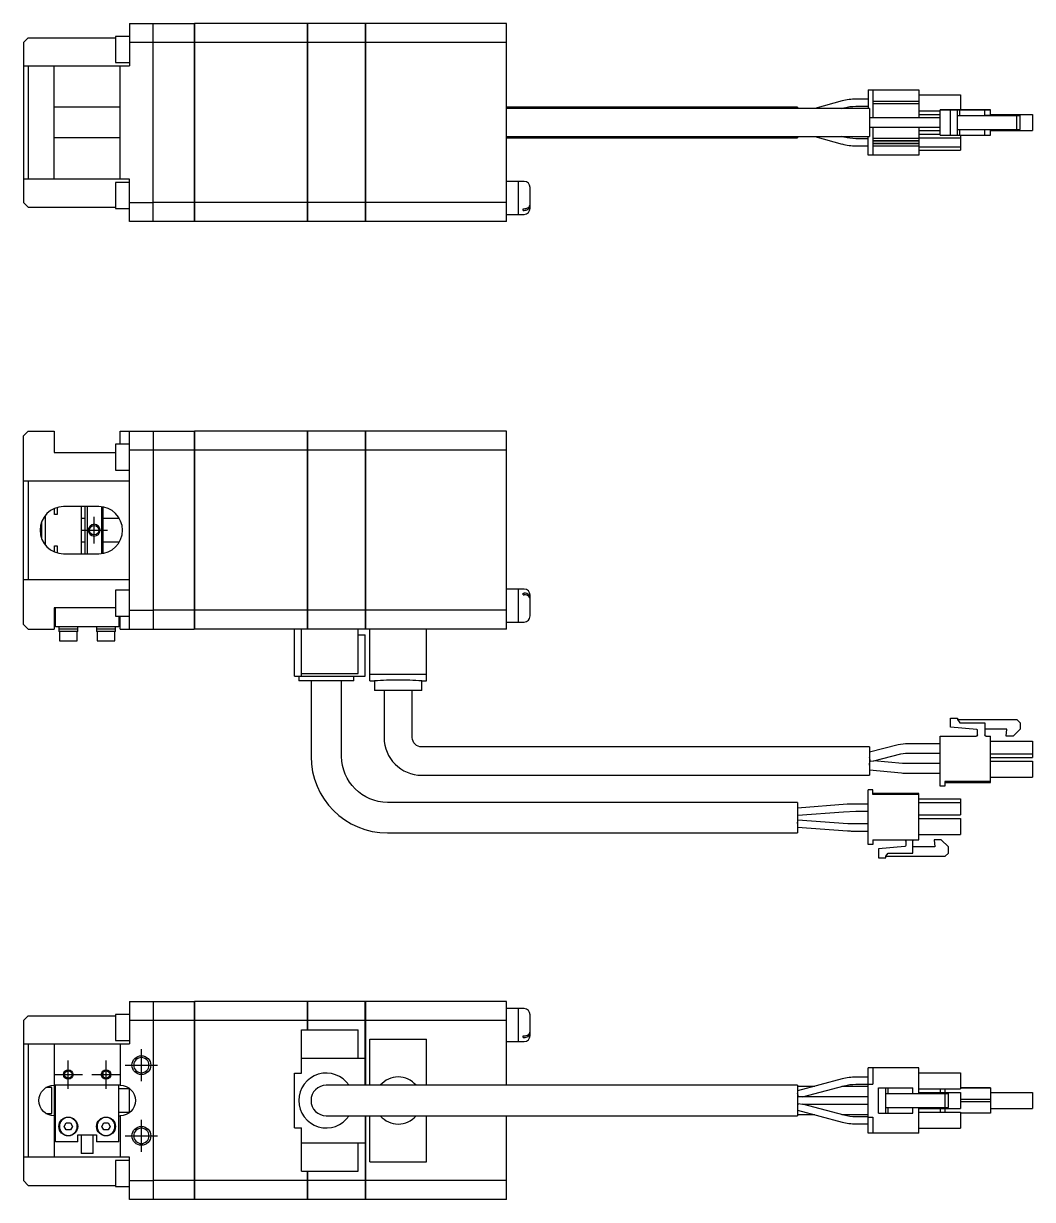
# Model space of a CAD drawing. Extents: x 0 to 916, y -8 to 260.
# Drawn here: x 221.3 to 435.4, y 10 to 259.5 of the extents above; entities that cross this region are included whole.
import ezdxf

# ---------------------------------------------------------------- set-up
doc = ezdxf.new("R2010")
doc.units = 0
doc.header["$LTSCALE"] = 0.5
doc.linetypes.add('CENTER', pattern=[50.8, 31.75, -6.35, 6.35, -6.35])
for name, color, linetype in [('MSM_CENTER', 1, 'CENTER'), ('MSM_CONTINUOUS', 7, 'CONTINUOUS'), ('MSM_NARROW', 5, 'CONTINUOUS')]:
    doc.layers.add(name, color=color, linetype=linetype)

msp = doc.modelspace()

# ---------------------------------------------------------------- linework, layer by layer
at = {"layer": 'MSM_CENTER'}
for p, q in [((236.33, 149.22), (236.33, 154.82)), ((233.53, 152.02), (239.13, 152.02)), ((246.34, 35.1), (246.34, 41.9)), ((230.84, 33.5), (230.84, 39.5)), ((238.84, 33.5), (238.84, 39.5)), ((242.94, 38.5), (249.74, 38.5)), ((227.84, 36.5), (233.84, 36.5)), ((235.84, 36.5), (241.84, 36.5)), ((246.34, 20.1), (246.34, 26.9)), ((242.94, 23.5), (249.74, 23.5))]:
    msp.add_line(p, q, dxfattribs=at)
at = {"layer": 'MSM_CONTINUOUS'}
for p, q in [((243.84, 259.53), (243.84, 250.53)), ((243.84, 259.53), (257.54, 259.53)), ((248.84, 217.53), (248.84, 259.53)), ((257.54, 259.53), (257.54, 217.53)), ((281.54, 259.53), (257.59, 259.53)), ((257.59, 259.53), (257.59, 217.53)), ((281.54, 259.53), (281.54, 217.53)), ((281.59, 259.53), (281.59, 217.53)), ((293.84, 259.53), (281.59, 259.53)), ((293.84, 259.53), (293.84, 217.53)), ((293.89, 259.53), (293.89, 217.53)), ((323.84, 259.53), (293.89, 259.53)), ((323.84, 217.53), (323.84, 259.53)), ((257.59, 259.48), (257.54, 259.48)), ((281.59, 259.48), (281.54, 259.48)), ((293.89, 259.48), (293.84, 259.48)), ((222.34, 256.53), (221.34, 255.53)), ((221.34, 255.53), (221.34, 221.53)), ((222.34, 256.53), (240.84, 256.53)), ((240.84, 256.78), (240.84, 251.28)), ((243.84, 256.78), (240.84, 256.78)), ((248.84, 255.53), (243.84, 255.53)), ((257.54, 255.51), (248.84, 255.51)), ((257.59, 255.25), (257.54, 255.25)), ((281.54, 255.51), (257.59, 255.51)), ((281.59, 255.25), (281.54, 255.25)), ((293.84, 255.51), (281.59, 255.51)), ((293.89, 255.25), (293.84, 255.25)), ((323.84, 255.51), (293.89, 255.51)), ((221.34, 250.53), (243.84, 250.53)), ((222.34, 250.53), (222.34, 226.53)), ((227.84, 226.53), (227.84, 250.53)), ((240.84, 251.28), (243.84, 251.28)), ((241.84, 226.53), (241.84, 250.53)), ((400.59, 245.43), (411.29, 245.43)), ((400.59, 245.43), (400.59, 241.53)), ((401.59, 245.43), (401.59, 239.53)), ((411.29, 245.43), (411.29, 239.53)), ((395.07, 243.11), (389.22, 241.53)), ((400.59, 243.48), (397.95, 243.48)), ((411.29, 242.98), (401.59, 242.98)), ((411.29, 242.48), (401.59, 242.48)), ((411.29, 244.43), (420.19, 244.43)), ((420.19, 244.43), (420.19, 241.23)), ((241.84, 241.75), (227.84, 241.75)), ((385.59, 241.78), (323.84, 241.78)), ((400.84, 241.53), (323.84, 241.53)), ((385.59, 241.78), (385.59, 241.53)), ((395.01, 241.53), (395.46, 241.66)), ((397.95, 241.98), (400.59, 241.98)), ((400.84, 241.53), (400.84, 235.53)), ((411.29, 241.03), (415.84, 241.03)), ((411.29, 240.23), (415.84, 240.23)), ((415.84, 241.23), (423.49, 241.23)), ((416.84, 241.23), (415.84, 241.23)), ((415.84, 235.83), (415.84, 241.23)), ((426.54, 241.23), (416.84, 241.23)), ((418.04, 241.23), (419.54, 241.23)), ((423.6, 241.23), (418.04, 241.23)), ((418.04, 235.83), (418.04, 241.23)), ((419.54, 241.23), (420.04, 241.23)), ((419.54, 235.83), (419.54, 241.23)), ((419.54, 240.03), (420.04, 240.03)), ((419.54, 240.03), (432.14, 240.03)), ((420.04, 241.23), (425.29, 241.23)), ((420.04, 240.03), (420.04, 241.23)), ((420.04, 240.03), (425.29, 240.03)), ((423.49, 241.23), (423.79, 241.23)), ((423.79, 241.23), (423.6, 241.23)), ((425.29, 241.23), (425.59, 241.23)), ((425.29, 240.03), (425.29, 241.23)), ((429.97, 240.03), (425.29, 240.03)), ((425.59, 240.03), (425.29, 240.03)), ((425.59, 241.23), (426.54, 241.23)), ((426.54, 240.03), (426.54, 241.23)), ((426.54, 240.23), (435.44, 240.23)), ((426.54, 240.23), (435.44, 240.23)), ((426.54, 240.23), (435.44, 240.23)), ((429.84, 240.03), (429.97, 240.03)), ((431.34, 240.03), (429.84, 240.03)), ((432.84, 240.03), (431.34, 240.03)), ((432.14, 237.03), (432.14, 240.03)), ((432.14, 240.03), (432.84, 240.03)), ((432.84, 237.03), (432.84, 240.03)), ((435.44, 240.23), (435.44, 236.83)), ((407.21, 239.53), (400.84, 239.53)), ((407.74, 239.53), (400.84, 239.53)), ((400.84, 237.53), (407.21, 237.53)), ((401.59, 237.53), (401.59, 231.63)), ((408.48, 239.53), (407.21, 239.53)), ((407.21, 237.53), (408.48, 237.53)), ((407.93, 239.53), (407.74, 239.53)), ((415.84, 239.53), (407.93, 239.53)), ((415.84, 239.53), (408.48, 239.53)), ((408.48, 237.53), (415.84, 237.53)), ((411.29, 237.53), (411.29, 231.63)), ((227.84, 235.32), (241.84, 235.32)), ((323.84, 235.53), (400.84, 235.53)), ((323.84, 235.28), (385.59, 235.28)), ((385.59, 235.53), (385.59, 235.28)), ((389.22, 235.53), (395.07, 233.96)), ((395.46, 235.41), (395.01, 235.53)), ((400.59, 235.08), (397.96, 235.08)), ((400.59, 231.63), (400.59, 235.53)), ((411.29, 235.13), (401.59, 235.13)), ((411.29, 234.63), (401.59, 234.63)), ((411.29, 234.58), (401.59, 234.58)), ((411.29, 236.83), (415.84, 236.83)), ((411.29, 236.03), (415.84, 236.03)), ((411.29, 235.28), (420.19, 235.28)), ((415.84, 235.83), (418.04, 235.83)), ((418.04, 235.83), (419.54, 235.83)), ((419.54, 237.03), (432.14, 237.03)), ((419.54, 235.83), (420.04, 235.83)), ((420.04, 235.83), (420.04, 237.03)), ((420.04, 235.83), (425.29, 235.83)), ((420.19, 235.83), (420.19, 232.63)), ((425.29, 235.83), (425.29, 237.03)), ((425.29, 235.83), (425.59, 235.83)), ((425.59, 235.83), (426.54, 235.83)), ((426.54, 235.83), (426.54, 237.03)), ((426.54, 236.83), (435.44, 236.83)), ((432.14, 237.03), (432.84, 237.03)), ((397.96, 233.58), (400.59, 233.58)), ((411.29, 234.08), (401.59, 234.08)), ((411.29, 234.03), (401.59, 234.03)), ((411.29, 233.53), (401.59, 233.53)), ((411.29, 233.38), (420.19, 233.38)), ((411.29, 232.63), (420.19, 232.63)), ((411.29, 231.63), (400.59, 231.63)), ((243.84, 226.53), (221.34, 226.53)), ((240.84, 225.78), (240.84, 220.28)), ((243.84, 225.78), (240.84, 225.78)), ((243.84, 217.53), (243.84, 226.53)), ((326.34, 226.03), (323.84, 226.03)), ((326.34, 219.03), (326.34, 226.03)), ((326.39, 225.98), (326.34, 225.98)), ((326.39, 219.03), (326.39, 226.03)), ((327.54, 226.03), (326.39, 226.03)), ((328.84, 220.33), (328.84, 224.73)), ((221.34, 221.53), (222.34, 220.53)), ((222.34, 220.53), (240.84, 220.53)), ((240.84, 220.28), (243.84, 220.28)), ((243.84, 221.53), (248.84, 221.53)), ((257.54, 221.56), (248.84, 221.56)), ((257.59, 221.82), (257.54, 221.82)), ((281.54, 221.56), (257.59, 221.56)), ((281.59, 221.82), (281.54, 221.82)), ((293.84, 221.56), (281.59, 221.56)), ((293.89, 221.82), (293.84, 221.82)), ((323.84, 221.56), (293.89, 221.56)), ((327.34, 220.24), (327.54, 220.24)), ((327.34, 219.89), (327.34, 220.24)), ((327.34, 219.89), (327.54, 219.89)), ((257.54, 217.53), (243.84, 217.53)), ((257.59, 217.58), (257.54, 217.58)), ((281.54, 217.53), (257.59, 217.53)), ((281.59, 217.58), (281.54, 217.58)), ((293.84, 217.53), (281.59, 217.53)), ((293.89, 217.58), (293.84, 217.58)), ((323.84, 217.53), (293.89, 217.53)), ((323.84, 219.03), (326.34, 219.03)), ((326.34, 219.08), (326.39, 219.08)), ((326.39, 219.03), (327.54, 219.03)), ((222.34, 173.02), (221.34, 172.02)), ((222.34, 173.02), (227.84, 173.02)), ((227.84, 173.02), (227.84, 168.52)), ((241.84, 170.27), (241.84, 173.02)), ((241.84, 173.02), (257.54, 173.02)), ((243.84, 131.02), (243.84, 173.02)), ((248.84, 173.02), (248.84, 131.02)), ((257.54, 173.02), (257.54, 131.02)), ((257.59, 172.97), (257.54, 172.97)), ((257.59, 173.02), (257.59, 131.02)), ((281.54, 173.02), (257.59, 173.02)), ((281.54, 173.02), (281.54, 131.02)), ((281.59, 172.97), (281.54, 172.97)), ((281.59, 173.02), (281.59, 131.02)), ((293.84, 173.02), (281.59, 173.02)), ((293.84, 173.02), (293.84, 131.02)), ((293.89, 172.97), (293.84, 172.97)), ((323.84, 173.02), (293.89, 173.02)), ((293.89, 173.02), (293.89, 131.02)), ((323.84, 131.02), (323.84, 173.02)), ((221.34, 132.02), (221.34, 172.02)), ((240.84, 170.27), (240.84, 164.77)), ((243.84, 170.27), (240.84, 170.27)), ((227.84, 168.52), (240.84, 168.52)), ((248.84, 169.02), (243.84, 169.02)), ((257.54, 168.99), (248.84, 168.99)), ((257.59, 168.73), (257.54, 168.73)), ((281.54, 168.99), (257.59, 168.99)), ((281.59, 168.73), (281.54, 168.73)), ((293.84, 168.99), (281.59, 168.99)), ((293.89, 168.73), (293.84, 168.73)), ((323.84, 168.99), (293.89, 168.99)), ((240.84, 164.77), (243.84, 164.77)), ((221.34, 162.52), (243.84, 162.52)), ((222.34, 162.52), (222.34, 141.52)), ((225.94, 155.15), (225.94, 148.89)), ((227.94, 155.35), (227.94, 156.64)), ((228.44, 155.37), (227.94, 155.37)), ((228.44, 155.35), (227.94, 155.35)), ((228.44, 156.82), (228.44, 155.35)), ((237.34, 157.02), (229.84, 157.02)), ((233.64, 147.02), (233.64, 157.02)), ((234.34, 157.02), (234.34, 147.02)), ((234.84, 157.02), (234.84, 147.02)), ((237.94, 147.05), (237.94, 156.98)), ((238.14, 156.95), (238.14, 147.08)), ((225.14, 153.27), (224.99, 153.27)), ((225.14, 153.72), (225.14, 150.31)), ((234.34, 154.52), (233.64, 154.52)), ((241.67, 154.52), (238.14, 154.52)), ((224.99, 150.77), (225.14, 150.77)), ((227.94, 147.39), (227.94, 148.68)), ((227.94, 148.68), (228.44, 148.68)), ((227.94, 148.67), (228.44, 148.67)), ((228.44, 148.68), (228.44, 147.22)), ((233.64, 149.52), (234.34, 149.52)), ((238.14, 149.52), (241.67, 149.52)), ((229.84, 147.02), (237.34, 147.02)), ((243.84, 141.52), (221.34, 141.52)), ((240.84, 139.27), (240.84, 133.77)), ((243.84, 139.27), (240.84, 139.27)), ((326.34, 139.52), (323.84, 139.52)), ((326.34, 132.52), (326.34, 139.52)), ((326.39, 139.47), (326.34, 139.47)), ((327.54, 139.52), (326.39, 139.52)), ((326.39, 132.52), (326.39, 139.52)), ((327.34, 138.66), (327.54, 138.66)), ((327.34, 138.31), (327.34, 138.66)), ((327.34, 138.31), (327.54, 138.31)), ((328.84, 133.82), (328.84, 138.22)), ((240.84, 135.52), (227.84, 135.52)), ((227.84, 135.52), (227.84, 131.02)), ((228.14, 131.52), (228.14, 135.52)), ((243.84, 135.02), (248.84, 135.02)), ((257.54, 135.05), (248.84, 135.05)), ((257.59, 135.3), (257.54, 135.3)), ((281.54, 135.05), (257.59, 135.05)), ((281.59, 135.3), (281.54, 135.3)), ((293.84, 135.05), (281.59, 135.05)), ((293.89, 135.3), (293.84, 135.3)), ((323.84, 135.05), (293.89, 135.05)), ((240.84, 133.77), (243.84, 133.77)), ((241.54, 133.77), (241.54, 131.52)), ((241.84, 131.02), (241.84, 133.77)), ((323.84, 132.52), (326.34, 132.52)), ((326.34, 132.57), (326.39, 132.57)), ((326.39, 132.52), (327.54, 132.52)), ((221.34, 132.02), (222.34, 131.02)), ((222.34, 131.02), (227.84, 131.02)), ((241.54, 131.52), (228.14, 131.52)), ((228.84, 131.52), (228.84, 130.52)), ((232.84, 131.02), (228.84, 131.02)), ((232.84, 130.52), (228.84, 130.52)), ((228.94, 130.52), (228.94, 128.52)), ((232.74, 128.52), (232.74, 130.52)), ((232.84, 130.52), (232.84, 131.52)), ((236.84, 131.52), (236.84, 130.52)), ((240.84, 131.02), (236.84, 131.02)), ((240.84, 130.52), (236.84, 130.52)), ((236.94, 130.52), (236.94, 128.52)), ((240.74, 128.52), (240.74, 130.52)), ((240.84, 130.52), (240.84, 131.52)), ((241.84, 131.02), (257.54, 131.02)), ((257.59, 131.07), (257.54, 131.07)), ((293.84, 131.02), (257.59, 131.02)), ((278.84, 121.02), (278.84, 131.02)), ((280.34, 121.02), (280.34, 131.02)), ((281.59, 131.07), (281.54, 131.07)), ((292.34, 121.62), (292.34, 131.02)), ((292.34, 129.82), (293.84, 129.82)), ((293.89, 131.07), (293.84, 131.07)), ((293.84, 121.02), (293.84, 129.82)), ((323.84, 131.02), (293.89, 131.02)), ((294.84, 120.02), (294.84, 131.02)), ((306.84, 120.02), (306.84, 131.02)), ((228.94, 128.52), (232.74, 128.52)), ((236.94, 128.52), (240.74, 128.52)), ((278.84, 121.02), (293.84, 121.02)), ((279.77, 121.02), (279.77, 120.02)), ((291.41, 120.02), (279.77, 120.02)), ((280.34, 121.62), (292.34, 121.62)), ((282.34, 120.02), (282.34, 104.02)), ((288.84, 104.02), (288.84, 120.02)), ((291.41, 120.02), (291.41, 121.02)), ((294.84, 121.45), (306.84, 121.45)), ((294.84, 120.02), (295.84, 120.02)), ((295.84, 120.02), (295.84, 118.02)), ((305.84, 120.02), (306.84, 120.02)), ((305.84, 118.02), (305.84, 120.02)), ((305.84, 118.02), (295.84, 118.02)), ((297.84, 118.02), (297.84, 108.02)), ((303.84, 108.02), (303.84, 118.02)), ((418.04, 112.12), (419.54, 112.12)), ((418.04, 110.2), (418.04, 112.12)), ((418.04, 112.12), (419.54, 112.12)), ((423.6, 109.72), (418.04, 110.2)), ((419.54, 112.12), (419.54, 111.82)), ((419.54, 111.82), (420.04, 111.12)), ((419.54, 111.82), (420.04, 111.12)), ((419.54, 111.82), (432.14, 111.82)), ((419.54, 111.82), (432.14, 111.82)), ((420.04, 111.12), (425.29, 111.12)), ((420.04, 111.12), (425.29, 111.12)), ((425.29, 111.12), (425.29, 108.62)), ((429.97, 109.82), (425.29, 109.82)), ((429.84, 108.32), (429.97, 109.82)), ((429.84, 108.32), (429.97, 109.82)), ((432.84, 109.82), (431.34, 108.32)), ((432.14, 111.82), (432.84, 111.12)), ((432.14, 111.82), (432.84, 111.12)), ((432.84, 111.12), (432.84, 109.82)), ((415.84, 108.32), (423.49, 108.32)), ((415.84, 97.72), (415.84, 108.32)), ((415.84, 108.32), (423.49, 108.32)), ((423.49, 108.32), (423.49, 108.32)), ((423.79, 108.62), (423.79, 109.52)), ((425.59, 108.32), (425.58, 108.32)), ((425.59, 108.32), (426.54, 108.32)), ((425.59, 108.32), (426.54, 108.32)), ((426.54, 98.47), (426.54, 108.32)), ((431.34, 108.32), (429.84, 108.32)), ((400.84, 106.02), (305.84, 106.02)), ((406.96, 106.5), (400.84, 104.9)), ((400.84, 106.02), (400.84, 100.02)), ((408.48, 106.69), (406.96, 106.5)), ((415.84, 106.69), (408.48, 106.69)), ((426.54, 107.22), (435.44, 107.22)), ((426.54, 107.22), (435.44, 107.22)), ((435.44, 107.22), (435.44, 103.82)), ((401.06, 103.02), (400.84, 103.87)), ((400.84, 102.17), (400.93, 103.16)), ((401.02, 103.15), (400.93, 103.16)), ((401.06, 103.02), (401.78, 103.08)), ((401.78, 103.08), (407.47, 104.56)), ((407.84, 102.5), (401.78, 103.08)), ((407.47, 104.56), (408.48, 104.69)), ((407.93, 102.49), (407.84, 102.5)), ((415.84, 102.49), (407.93, 102.49)), ((408.48, 104.69), (415.84, 104.69)), ((426.54, 104.57), (435.44, 104.57)), ((426.54, 103.82), (435.44, 103.82)), ((426.54, 103.02), (435.44, 103.02)), ((426.54, 103.02), (435.44, 103.02)), ((435.44, 103.02), (435.44, 99.62)), ((305.84, 100.02), (400.84, 100.02)), ((400.84, 101.16), (407.64, 100.51)), ((407.64, 100.51), (407.93, 100.49)), ((407.93, 100.49), (415.84, 100.49)), ((416.84, 97.72), (415.84, 97.72)), ((426.54, 98.72), (416.84, 98.72)), ((416.84, 98.72), (416.84, 97.72)), ((416.84, 98.47), (426.54, 98.47)), ((426.54, 99.62), (435.44, 99.62)), ((400.59, 85.32), (400.59, 96.92)), ((401.59, 96.92), (400.59, 96.92)), ((401.59, 95.92), (401.59, 96.92)), ((411.29, 96.17), (401.59, 96.17)), ((411.29, 95.92), (401.59, 95.92)), ((411.29, 86.32), (411.29, 96.17)), ((411.29, 95.02), (420.19, 95.02)), ((420.19, 95.02), (420.19, 91.62)), ((385.59, 94.27), (298.59, 94.27)), ((385.59, 94.27), (385.59, 87.77)), ((396.13, 93.86), (385.59, 93.02)), ((395.32, 92.29), (397.96, 92.39)), ((400.59, 93.89), (396.98, 93.89)), ((397.96, 92.39), (400.59, 92.39)), ((411.29, 94.27), (420.19, 94.27)), ((385.59, 89.77), (385.64, 90.52)), ((385.64, 91.52), (395.32, 92.29)), ((396.27, 89.72), (385.64, 90.52)), ((411.29, 91.62), (420.19, 91.62)), ((411.29, 90.82), (420.19, 90.82)), ((420.19, 90.82), (420.19, 87.42)), ((298.59, 87.77), (385.59, 87.77)), ((385.59, 89.02), (396.16, 88.22)), ((400.59, 89.69), (396.96, 89.69)), ((396.96, 88.19), (400.59, 88.19)), ((411.29, 87.42), (420.19, 87.42)), ((401.59, 85.32), (400.59, 85.32)), ((401.59, 86.32), (411.29, 86.32)), ((401.59, 86.32), (401.59, 85.32)), ((408.35, 84.92), (402.79, 84.43)), ((408.54, 86.02), (408.54, 85.12)), ((410.04, 83.52), (410.04, 86.02)), ((414.59, 86.32), (414.72, 84.82)), ((416.09, 86.32), (414.59, 86.32)), ((417.59, 84.82), (416.09, 86.32)), ((402.79, 84.43), (402.79, 82.52)), ((402.79, 82.52), (404.29, 82.52)), ((404.29, 82.82), (404.79, 83.52)), ((404.29, 82.52), (404.29, 82.82)), ((404.29, 82.82), (416.89, 82.82)), ((404.79, 83.52), (410.04, 83.52)), ((414.72, 84.82), (410.04, 84.82)), ((416.89, 82.82), (417.59, 83.52)), ((417.59, 83.52), (417.59, 84.82)), ((243.84, 52), (243.84, 43)), ((243.84, 52), (257.54, 52)), ((248.84, 52), (248.84, 10)), ((257.54, 52), (257.54, 10)), ((257.59, 51.95), (257.54, 51.95)), ((281.54, 52), (257.59, 52)), ((257.59, 52), (257.59, 10)), ((281.54, 52), (281.54, 46)), ((281.59, 51.95), (281.54, 51.95)), ((293.84, 52), (281.59, 52)), ((281.59, 52), (281.59, 46)), ((293.84, 34.25), (293.84, 52)), ((293.89, 51.95), (293.84, 51.95)), ((323.84, 52), (293.89, 52)), ((293.89, 52), (293.89, 34.25)), ((323.84, 34.25), (323.84, 52)), ((326.34, 50.5), (323.84, 50.5)), ((326.34, 43.5), (326.34, 50.5)), ((326.39, 50.45), (326.34, 50.45)), ((326.39, 43.5), (326.39, 50.5)), ((327.54, 50.5), (326.39, 50.5)), ((222.34, 49), (221.34, 48)), ((221.34, 48), (221.34, 14)), ((222.34, 49), (240.84, 49)), ((240.84, 49.25), (240.84, 43.75)), ((243.84, 49.25), (240.84, 49.25)), ((248.84, 48), (243.84, 48)), ((257.54, 47.97), (248.84, 47.97)), ((257.59, 47.71), (257.54, 47.71)), ((281.54, 47.97), (257.59, 47.97)), ((281.59, 47.71), (281.54, 47.71)), ((293.84, 47.97), (281.59, 47.97)), ((293.89, 47.71), (293.84, 47.71)), ((323.84, 47.97), (293.89, 47.97)), ((328.84, 44.8), (328.84, 49.2)), ((280.34, 36.78), (280.34, 46)), ((280.34, 46), (292.34, 46)), ((292.34, 40), (292.34, 46)), ((221.34, 43), (243.84, 43)), ((222.34, 43), (222.34, 19)), ((227.84, 43), (227.84, 34.25)), ((240.84, 43.75), (243.84, 43.75)), ((241.84, 43), (241.84, 34.25)), ((294.84, 34.25), (294.84, 44)), ((294.84, 44), (306.84, 44)), ((306.84, 34.25), (306.84, 44)), ((323.84, 43.5), (326.34, 43.5)), ((326.34, 43.55), (326.39, 43.55)), ((326.39, 43.5), (327.54, 43.5)), ((327.34, 44.35), (327.34, 44.71)), ((327.34, 44.71), (327.54, 44.71)), ((327.34, 44.35), (327.54, 44.35)), ((280.34, 40), (293.84, 40)), ((411.29, 37.9), (400.59, 37.9)), ((400.59, 24.1), (400.59, 37.9)), ((401.59, 37.9), (401.59, 34.5)), ((411.29, 32.5), (411.29, 37.9)), ((238.14, 36.8), (238.12, 36.82)), ((238.14, 36.8), (238.14, 36.15)), ((278.84, 25.22), (278.84, 36.78)), ((278.84, 36.78), (280.34, 36.78)), ((395.07, 35.57), (385.59, 33.03)), ((400.59, 35.95), (397.96, 35.95)), ((411.29, 36.9), (420.19, 36.9)), ((420.19, 36.9), (420.19, 33.5)), ((227.34, 33.75), (226.1, 33.75)), ((227.34, 28.25), (227.34, 33.75)), ((241.84, 34.25), (227.84, 34.25)), ((227.94, 27.75), (227.94, 34.25)), ((228.14, 22.25), (228.14, 34.25)), ((241.54, 22.25), (241.54, 34.25)), ((243.84, 33.5), (241.54, 33.5)), ((243.84, 28.44), (243.84, 33.56)), ((385.59, 34.25), (285.59, 34.25)), ((385.59, 34.25), (385.59, 27.75)), ((389.22, 34), (385.59, 34)), ((386.62, 31.75), (395.46, 34.12)), ((400.59, 34), (395.01, 34)), ((397.96, 34.45), (400.59, 34.45)), ((400.59, 34.5), (401.59, 34.5)), ((402.79, 28.3), (402.79, 33.7)), ((402.79, 33.7), (410.04, 33.7)), ((404.29, 28.3), (404.29, 33.7)), ((404.29, 32.5), (417.59, 32.5)), ((404.79, 32.5), (404.79, 33.7)), ((410.04, 32.5), (410.04, 33.7)), ((411.29, 33.5), (420.19, 33.5)), ((411.29, 32.7), (420.19, 32.7)), ((415.84, 33.5), (415.84, 32.7)), ((416.84, 33.5), (416.84, 32.7)), ((416.89, 29.5), (416.89, 32.5)), ((417.59, 29.5), (417.59, 32.5)), ((420.19, 33.7), (423.49, 33.7)), ((423.6, 33.7), (420.19, 33.7)), ((420.19, 33.7), (425.29, 33.7)), ((426.54, 33.7), (420.19, 33.7)), ((420.19, 32.7), (420.19, 29.3)), ((423.49, 33.7), (423.79, 33.7)), ((423.79, 33.7), (423.6, 33.7)), ((425.29, 33.7), (425.59, 33.7)), ((425.59, 33.7), (426.54, 33.7)), ((426.54, 33.7), (426.54, 28.3)), ((426.54, 32.7), (435.44, 32.7)), ((426.54, 32.7), (435.44, 32.7)), ((426.54, 32.7), (435.44, 32.7)), ((435.44, 32.7), (435.44, 29.3)), ((400.59, 31.75), (385.59, 31.75)), ((385.59, 30.25), (385.68, 30.25)), ((385.72, 30.36), (386.62, 30.25)), ((386.62, 30.25), (400.59, 30.25)), ((395.46, 27.88), (386.62, 30.25)), ((426.54, 31.25), (420.19, 31.25)), ((426.54, 30.75), (420.19, 30.75)), ((226.1, 28.25), (227.34, 28.25)), ((227.84, 27.75), (227.84, 19)), ((227.84, 27.75), (228.14, 27.75)), ((241.54, 28.5), (243.84, 28.5)), ((241.54, 27.75), (241.84, 27.75)), ((241.84, 27.75), (241.84, 19)), ((285.59, 27.75), (385.59, 27.75)), ((293.84, 27.75), (293.84, 10)), ((293.89, 27.75), (293.89, 10)), ((294.84, 18), (294.84, 27.75)), ((306.84, 18), (306.84, 27.75)), ((323.84, 10), (323.84, 27.75)), ((385.59, 28.97), (395.07, 26.43)), ((385.59, 28), (389.22, 28)), ((395.01, 28), (400.59, 28)), ((400.59, 27.55), (397.95, 27.55)), ((400.59, 27.5), (401.59, 27.5)), ((401.59, 27.5), (401.59, 24.1)), ((402.79, 28.3), (410.04, 28.3)), ((404.29, 29.5), (417.59, 29.5)), ((404.79, 28.3), (404.79, 29.5)), ((410.04, 28.3), (410.04, 29.5)), ((411.29, 24.1), (411.29, 29.5)), ((411.29, 29.3), (420.19, 29.3)), ((411.29, 28.5), (420.19, 28.5)), ((415.84, 29.3), (415.84, 28.5)), ((416.84, 29.3), (416.84, 28.5)), ((420.19, 28.5), (420.19, 25.1)), ((426.54, 28.3), (420.19, 28.3)), ((426.54, 29.3), (435.44, 29.3)), ((229.97, 25.5), (230.4, 26.25)), ((230.4, 24.75), (229.97, 25.5)), ((230.4, 26.25), (231.27, 26.25)), ((231.27, 26.25), (231.7, 25.5)), ((231.7, 25.5), (231.27, 24.75)), ((237.97, 25.5), (238.4, 26.25)), ((238.4, 24.75), (237.97, 25.5)), ((238.4, 26.25), (239.27, 26.25)), ((239.27, 26.25), (239.7, 25.5)), ((239.7, 25.5), (239.27, 24.75)), ((278.84, 25.22), (280.34, 25.22)), ((280.34, 16), (280.34, 25.22)), ((397.95, 26.05), (400.59, 26.05)), ((411.29, 25.1), (420.19, 25.1)), ((231.27, 24.75), (230.4, 24.75)), ((232.84, 23.75), (236.84, 23.75)), ((232.84, 22.25), (232.84, 23.75)), ((233.59, 23.75), (233.59, 19.75)), ((236.09, 19.75), (236.09, 23.75)), ((236.84, 23.75), (236.84, 22.25)), ((239.27, 24.75), (238.4, 24.75)), ((411.29, 24.1), (400.59, 24.1)), ((232.84, 22.25), (228.14, 22.25)), ((241.54, 22.25), (236.84, 22.25)), ((280.34, 22), (293.84, 22)), ((292.34, 16), (292.34, 22)), ((243.84, 19), (221.34, 19)), ((236.09, 19.75), (233.59, 19.75)), ((240.84, 18.25), (240.84, 12.75)), ((243.84, 18.25), (240.84, 18.25)), ((243.84, 10), (243.84, 19)), ((294.84, 18), (306.84, 18)), ((280.34, 16), (292.34, 16)), ((281.54, 16), (281.54, 10)), ((281.59, 16), (281.59, 10)), ((221.34, 14), (222.34, 13)), ((222.34, 13), (240.84, 13)), ((240.84, 12.75), (243.84, 12.75)), ((243.84, 14), (248.84, 14)), ((257.54, 14.03), (248.84, 14.03)), ((257.59, 14.29), (257.54, 14.29)), ((281.54, 14.03), (257.59, 14.03)), ((281.59, 14.29), (281.54, 14.29)), ((293.84, 14.03), (281.59, 14.03)), ((293.89, 14.29), (293.84, 14.29)), ((323.84, 14.03), (293.89, 14.03)), ((257.54, 10), (243.84, 10)), ((257.59, 10.05), (257.54, 10.05)), ((281.54, 10), (257.59, 10)), ((281.59, 10.05), (281.54, 10.05)), ((293.84, 10), (281.59, 10)), ((293.89, 10.05), (293.84, 10.05)), ((323.84, 10), (293.89, 10))]:
    msp.add_line(p, q, dxfattribs=at)
for centre, radius in [((236.33, 152.02), 1.01), ((230.84, 36.5), 0.783), ((238.84, 36.5), 0.783), ((230.84, 25.5), 2), ((238.84, 25.5), 2)]:
    msp.add_circle(centre, radius, dxfattribs=at)
at = {"layer": 'MSM_CONTINUOUS', "extrusion": (0, 0, -1)}
for centre, radius in [((-246.34, 38.5), 1.62), ((-230.84, 25.5), 1.9), ((-238.84, 25.5), 1.9), ((-246.34, 23.5), 1.62)]:
    msp.add_circle(centre, radius, dxfattribs=at)
at = {"layer": 'MSM_CONTINUOUS'}
for centre, radius, start, end in [((397.96, 232.33), 11.15, 89.9911, 105.0006), ((397.96, 244.74), 11.15, 255.0015, 270.0068), ((327.54, 224.73), 1.3, 0, 90), ((327.56, 221.85), 1.61, 269.2584, 304.7863), ((327.54, 220.33), 1.3, 270, 360), ((327.55, 221.55), 1.66, 269.4455, 299.7231), ((327.95, 220.89), 0.891, 298.7486, 355.0367), ((328.03, 221.2), 0.809, 303.6126, 357.2927), ((229.84, 152.02), 5, 90, 270), ((237.34, 152.02), 5, 270, 90), ((327.54, 138.22), 1.3, 0, 90), ((327.61, 137.26), 1.41, 41.3743, 92.8178), ((327.63, 136.93), 1.39, 42.8199, 93.04), ((328.08, 137.36), 0.754, 5.8166, 41.8939), ((328.08, 137.72), 0.751, 1.7681, 38.8955), ((327.54, 133.82), 1.3, 270, 360), ((300.85, 59.97), 60.26, 90.0102, 94.77), ((300.83, 60), 60.23, 85.2289, 89.9909), ((305.84, 108.02), 8, 180, 270), ((423.49, 108.62), 0.3, 270, 0), ((423.49, 108.62), 0.3, 270, 0), ((423.59, 109.52), 0.2, 0, 85), ((425.59, 108.62), 0.3, 180, 270), ((298.59, 104.02), 16.25, 180, 270), ((396.98, 83.14), 10.75, 90, 94.548), ((385.65, 91.6), 0.0782, 219.4574, 269.3278), ((385.64, 90.44), 0.0754, 90.3531, 138.5838), ((396.96, 98.94), 10.75, 265.7108, 270), ((327.54, 49.2), 1.3, 0, 90), ((327.56, 46.32), 1.61, 269.2584, 304.7863), ((327.95, 45.35), 0.891, 298.7486, 355.0367), ((328.03, 45.67), 0.809, 303.6126, 357.2927), ((327.54, 44.8), 1.3, 270, 360), ((327.55, 46.02), 1.66, 269.4455, 299.7231), ((285.59, 31), 5.82, 33.9465, 326.0534), ((300.84, 31), 5, 40.5416, 139.4584), ((397.96, 24.8), 11.15, 89.9911, 105.0006), ((285.59, 31), 3.25, 90, 270), ((377.89, 30.18), 8.03, 11.3092, 16.553), ((395.96, 35.13), 10.82, 196.6251, 198.2126), ((390.28, 28.65), 4.88, 159.406, 164.4902), ((300.84, 31), 5, 220.5416, 319.4584), ((397.95, 37.16), 11.11, 255, 270.006)]:
    msp.add_arc(centre, radius, start, end, dxfattribs=at)
at = {"layer": 'MSM_CONTINUOUS', "extrusion": (0, 0, -1)}
for centre, radius, start, end in [((-397.96, 232.33), 9.65, 75.0035, 90.008), ((-397.96, 244.74), 9.65, 269.9899, 284.9986), ((-305.84, 108.02), 2, 270, 0), ((-423.49, 108.62), 0.3, 180, 270), ((-423.49, 108.62), 0.3, 180, 270), ((-425.59, 108.62), 0.3, 270, 0), ((-425.59, 108.62), 0.3, 270, 0), ((-298.59, 104.02), 9.75, 270, 0), ((-396.96, 98.94), 9.25, 270, 274.2892), ((-408.24, 86.02), 0.3, 90, 180), ((-408.34, 85.12), 0.2, 180, 265), ((-410.34, 86.02), 0.3, 0, 90), ((-227.84, 31), 3.25, 270, 90), ((-241.84, 31), 3.25, 90, 270), ((-397.96, 24.8), 9.65, 75.0035, 90.008), ((-397.95, 37.16), 9.61, 269.9909, 285.0002)]:
    msp.add_arc(centre, radius, start, end, dxfattribs=at)
at = {"layer": 'MSM_NARROW', "extrusion": (0, 0, -1)}
msp.add_circle((-236.33, 152.02), 1.25, dxfattribs=at)
at = {"layer": 'MSM_NARROW'}
for centre, radius in [((246.34, 38.5), 2), ((230.84, 36.5), 1), ((238.84, 36.5), 1), ((246.34, 23.5), 2)]:
    msp.add_circle(centre, radius, dxfattribs=at)

doc.saveas('drawing.dxf')
